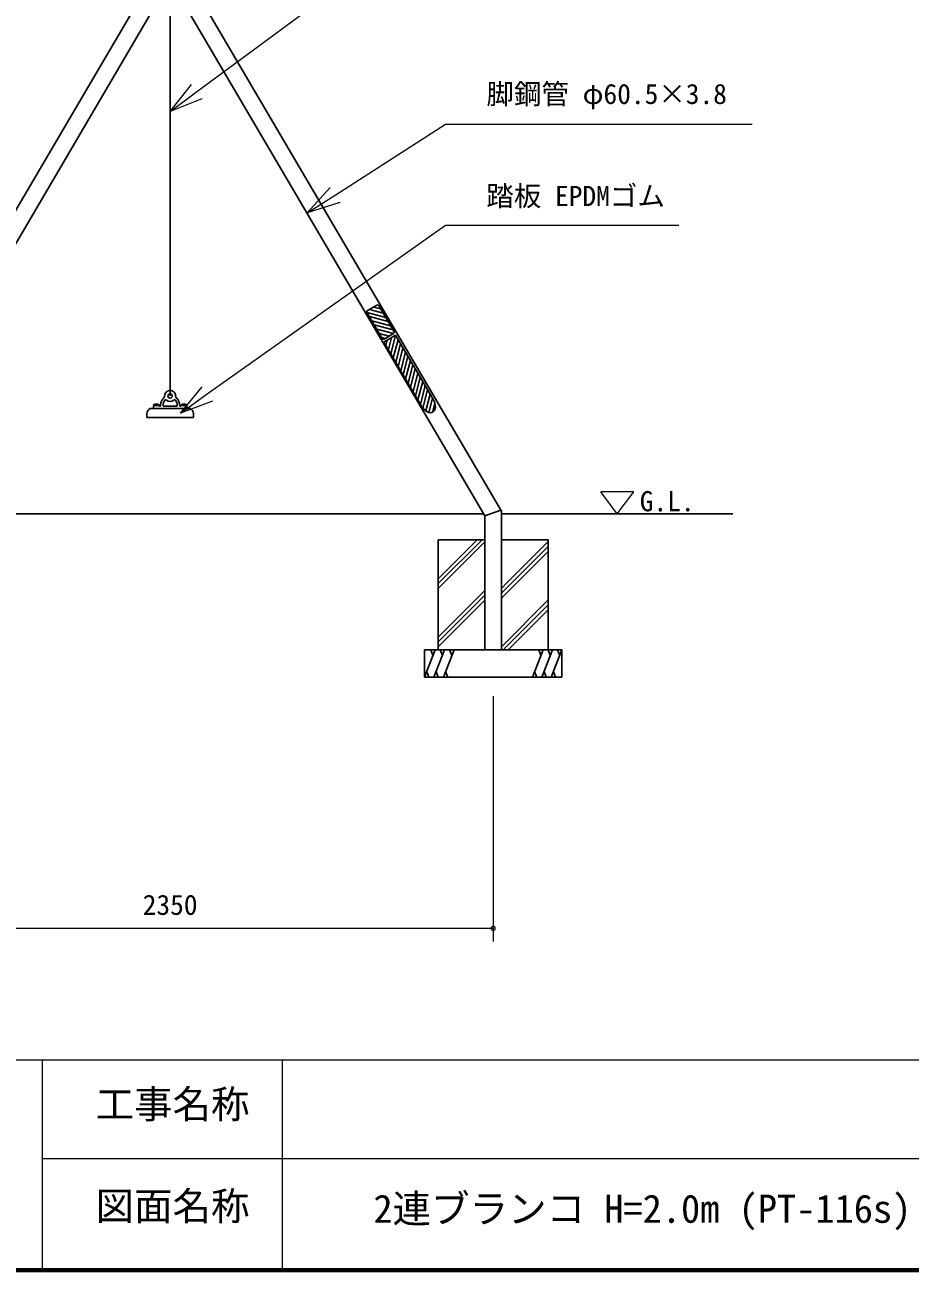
# Model space of a CAD drawing. Units: millimetres at full size, sheet at 1:40; details may follow other scales. Extents: x 600 to 16200, y 600 to 11280.
# Drawn here: x 9295 to 12515, y 600 to 5128 of the extents above; entities that cross this region are included whole.
import ezdxf
from ezdxf.enums import TextEntityAlignment as Align

# ---------------------------------------------------------------- set-up
doc = ezdxf.new("R2010")
doc.units = ezdxf.units.MM
doc.header["$LTSCALE"] = 40
for name, color, linetype, lineweight in [('D-STR', 7, 'Continuous', 13), ('D-STR-DIM\u3000寸法線、寸法値', 7, 'Continuous', 13), ('D-STR-HTXT\u3000旗上げ', 7, 'Continuous', 13), ('D-STR-TXT\u3000文字列', 7, 'Continuous', 13), ('D-STR\u3000構造物外形線', 1, 'Continuous', 25), ('D-TTL', 7, 'Continuous', 70), ('D-TTL-FRAM', 7, 'Continuous', 13), ('D-TTL-TXT', 7, 'Continuous', 13)]:
    doc.layers.add(name, color=color, linetype=linetype, lineweight=lineweight)
doc.styles.add('ＭＳ ゴシック', font='')
doc.styles.get('ＭＳ ゴシック').set_extended_font_data('MS Gothic')

msp = doc.modelspace()

# ---------------------------------------------------------------- linework, layer by layer
at = {"layer": 'D-STR'}
for p, q in [((11509.31, 3430.85), (11389.31, 3430.85)), ((11449.31, 3350.85), (11389.31, 3430.85)), ((11449.31, 3350.85), (11509.31, 3430.85))]:
    msp.add_line(p, q, dxfattribs=at)
at = {"layer": 'D-STR-DIM\u3000寸法線、寸法値'}
for p, q in [((10998.46, 2686.85), (10998.46, 1794.9)), ((8648.46, 1842.9), (10998.46, 1842.9))]:
    msp.add_line(p, q, dxfattribs=at)
at = {"layer": 'D-STR-DIM\u3000寸法線、寸法値', "lineweight": 0}
for start, end in [(0, 180), (180, 0)]:
    msp.add_arc((10998.46, 1842.9), 7.5, start, end, dxfattribs=at)
at = {"layer": 'D-STR-HTXT\u3000旗上げ'}
for p, q in [((9823.46, 4813.82), (9900.71, 4911.11)), ((9823.46, 4813.82), (9919.86, 4885.28)), ((9939.01, 4859.44), (9823.46, 4813.82)), ((10322.32, 4444.85), (10405.97, 4536.7)), ((10322.32, 4444.85), (10423.33, 4509.64)), ((10440.69, 4482.57), (10322.32, 4444.85)), ((9860.71, 3716.85), (9940.02, 3812.48)), ((9860.71, 3716.85), (9958.61, 3786.24)), ((9977.2, 3760.01), (9860.71, 3716.85))]:
    msp.add_line(p, q, dxfattribs=at)
for points in [[(9919.86, 4885.28), (10384.6, 5229.76), (11818.1, 5229.76)], [(10423.33, 4509.64), (10824.46, 4766.92), (11939.92, 4766.92)], [(9958.61, 3786.24), (10824.46, 4399.92), (11673.07, 4399.92)]]:
    msp.add_lwpolyline(points, dxfattribs=at)
at = {"layer": 'D-STR\u3000構造物外形線'}
for p, q in [((9823.46, 3778.85), (9823.46, 5212.6)), ((9699.58, 5199.67), (8617.95, 3358.65)), ((9751.74, 5169.03), (8678.45, 3342.19)), ((9895.17, 5169.03), (10967.95, 3343.06)), ((9947.34, 5199.67), (11028.45, 3359.52)), ((10607.51, 4064.81), (10539.19, 4082.97)), ((10539.36, 4082.65), (10594.55, 3987.5)), ((10575.78, 4109.56), (10541.18, 4089.49)), ((10598.64, 4080.1), (10548.14, 4093.53)), ((10589.78, 4095.39), (10563.43, 4102.39)), ((10637.8, 4012.59), (10582.61, 4107.74)), ((10616.38, 4049.52), (10548.05, 4067.68)), ((10625.25, 4034.23), (10556.91, 4052.39)), ((10634.12, 4018.93), (10565.78, 4037.1)), ((10635.69, 4005.58), (10574.65, 4021.81)), ((10620.4, 3996.71), (10583.52, 4006.52)), ((10605.11, 3987.84), (10592.39, 3991.22)), ((10601.08, 3975.04), (10642.98, 3999.66)), ((10601.39, 3985.68), (10635.99, 4005.75)), ((10617.23, 3947.58), (10628.53, 3991.16)), ((10626.19, 3932.35), (10643.44, 3998.88)), ((10642.98, 3999.66), (10779.88, 3766.92)), ((10737.99, 3742.28), (10601.08, 3975.04)), ((10608.26, 3962.82), (10613.29, 3982.21)), ((10635.15, 3917.11), (10652.4, 3983.64)), ((10644.11, 3901.87), (10661.36, 3968.4)), ((10653.08, 3886.64), (10670.33, 3953.17)), ((10662.04, 3871.4), (10679.29, 3937.93)), ((10671, 3856.16), (10688.25, 3922.69)), ((10679.96, 3840.92), (10697.21, 3907.45)), ((10688.93, 3825.69), (10706.18, 3892.22)), ((10697.89, 3810.45), (10715.14, 3876.98)), ((10706.85, 3795.21), (10724.1, 3861.74)), ((10715.81, 3779.98), (10733.06, 3846.51)), ((10724.78, 3764.74), (10742.03, 3831.27)), ((10733.74, 3749.5), (10750.99, 3816.03)), ((10742.91, 3735.06), (10759.95, 3800.79)), ((10753.19, 3724.9), (10768.91, 3785.56)), ((10764.56, 3718.98), (10777.88, 3770.32)), ((9738.46, 3714.36), (9738.46, 3700.85)), ((9750.86, 3732.85), (9896.06, 3732.85)), ((9762.46, 3742.85), (9762.46, 3732.85)), ((9762.46, 3742.85), (9762.46, 3732.85)), ((9762.46, 3742.85), (9762.46, 3732.85)), ((9783.46, 3743.85), (9763.46, 3743.85)), ((9764.71, 3744.98), (9764.71, 3743.85)), ((9768.46, 3743.85), (9764.71, 3743.85)), ((9773.46, 3743.85), (9768.46, 3743.85)), ((9773.46, 3749.35), (9769.08, 3749.35)), ((9769.99, 3746.23), (9769.99, 3749.35)), ((9773.46, 3746.23), (9769.99, 3746.23)), ((9769.99, 3746.23), (9773.46, 3744.23)), ((9770.69, 3746.23), (9770.69, 3749.35)), ((9771.03, 3746.23), (9771.03, 3749.35)), ((9771.73, 3746.23), (9771.73, 3749.35)), ((9773.11, 3746.23), (9773.11, 3749.35)), ((9773.46, 3749.35), (9777.83, 3749.35)), ((9773.46, 3746.23), (9776.92, 3746.23)), ((9776.92, 3746.23), (9773.46, 3744.23)), ((9773.46, 3743.85), (9778.46, 3743.85)), ((9773.8, 3746.23), (9773.8, 3749.35)), ((9775.19, 3746.23), (9775.19, 3749.35)), ((9775.88, 3746.23), (9775.88, 3749.35)), ((9776.23, 3746.23), (9776.23, 3749.35)), ((9776.92, 3746.23), (9776.92, 3749.35)), ((9778.46, 3743.85), (9782.21, 3743.85)), ((9782.21, 3744.98), (9782.21, 3743.85)), ((9786.5, 3741.85), (9785.46, 3741.85)), ((9845.49, 3741.85), (9801.21, 3741.85)), ((9860.42, 3741.85), (9861.46, 3741.85)), ((9883.46, 3743.85), (9863.46, 3743.85)), ((9864.71, 3744.98), (9864.71, 3743.85)), ((9868.46, 3743.85), (9864.71, 3743.85)), ((9873.46, 3743.85), (9868.46, 3743.85)), ((9873.46, 3749.35), (9869.08, 3749.35)), ((9869.99, 3746.23), (9869.99, 3749.35)), ((9873.46, 3746.23), (9869.99, 3746.23)), ((9869.99, 3746.23), (9873.46, 3744.23)), ((9870.69, 3746.23), (9870.69, 3749.35)), ((9871.03, 3746.23), (9871.03, 3749.35)), ((9871.73, 3746.23), (9871.73, 3749.35)), ((9873.11, 3746.23), (9873.11, 3749.35)), ((9873.46, 3749.35), (9877.83, 3749.35)), ((9873.46, 3746.23), (9876.92, 3746.23)), ((9876.92, 3746.23), (9873.46, 3744.23)), ((9873.46, 3743.85), (9878.46, 3743.85)), ((9873.8, 3746.23), (9873.8, 3749.35)), ((9875.19, 3746.23), (9875.19, 3749.35)), ((9875.88, 3746.23), (9875.88, 3749.35)), ((9876.23, 3746.23), (9876.23, 3749.35)), ((9876.92, 3746.23), (9876.92, 3749.35)), ((9878.46, 3743.85), (9882.21, 3743.85)), ((9882.21, 3744.98), (9882.21, 3743.85)), ((9884.46, 3742.85), (9884.46, 3732.85)), ((9908.46, 3714.36), (9908.46, 3700.85)), ((10777.57, 3719.31), (10786.15, 3752.42)), ((9738.46, 3700.85), (9908.46, 3700.85)), ((10967.95, 3343.06), (11026.19, 3363.38)), ((11028.45, 3359.52), (11028.45, 2856.17)), ((8692.7, 3350.85), (10963.37, 3350.85)), ((10967.95, 3343.06), (10967.95, 3100.42)), ((11028.45, 3350.85), (11870.16, 3350.85)), ((10798.46, 3255.76), (10798.87, 3256.17)), ((10798.46, 3114.34), (10940.29, 3256.17)), ((10798.46, 3096.66), (10957.97, 3256.17)), ((10967.95, 3256.17), (10798.46, 3256.17)), ((10798.46, 3256.17), (10798.46, 2856.17)), ((10798.46, 3078.98), (10967.95, 3248.47)), ((11198.46, 3256.17), (11028.45, 3256.17)), ((11049.7, 3100.42), (11198.46, 3249.17)), ((11067.38, 3100.42), (11198.46, 3231.49)), ((11198.46, 2856.17), (11198.46, 3256.17)), ((11028.45, 3043.81), (11198.46, 3213.82)), ((10967.95, 3100.42), (10967.95, 2856.17)), ((11028.45, 3079.16), (11049.7, 3100.42)), ((11028.45, 3061.49), (11067.38, 3100.42)), ((10798.46, 2902.2), (10967.95, 3071.7)), ((10798.46, 2884.53), (10967.95, 3054.02)), ((10798.46, 2866.85), (10967.95, 3036.34)), ((11028.45, 2867.03), (11198.46, 3037.04)), ((11035.26, 2856.17), (11198.46, 3019.36)), ((11052.94, 2856.17), (11198.46, 3001.68)), ((10798.46, 2856.17), (10748.46, 2856.17)), ((10748.46, 2856.17), (10748.46, 2756.17)), ((10748.46, 2756.17), (10787.36, 2856.17)), ((10779.34, 2835.56), (10771.33, 2856.17)), ((10782.77, 2756.17), (10821.66, 2856.17)), ((10798.46, 2856.17), (11198.46, 2856.17)), ((10813.65, 2835.56), (10805.64, 2856.17)), ((10817.07, 2756.17), (10855.97, 2856.17)), ((10847.96, 2835.56), (10839.94, 2856.17)), ((11140.94, 2756.17), (11179.84, 2856.17)), ((11171.83, 2835.56), (11163.82, 2856.17)), ((11175.25, 2756.17), (11214.15, 2856.17)), ((11206.14, 2835.56), (11198.12, 2856.17)), ((11248.46, 2856.17), (11198.46, 2856.17)), ((11209.56, 2756.17), (11248.46, 2856.17)), ((11240.44, 2835.56), (11232.43, 2856.17)), ((11248.46, 2756.17), (11248.46, 2856.17)), ((10756.47, 2776.77), (10764.49, 2756.17)), ((10790.78, 2776.77), (10798.79, 2756.17)), ((10825.09, 2776.77), (10833.1, 2756.17)), ((11148.96, 2776.77), (11156.97, 2756.17)), ((11183.27, 2776.77), (11191.28, 2756.17)), ((11217.57, 2776.77), (11225.59, 2756.17)), ((10748.46, 2756.17), (11248.46, 2756.17))]:
    msp.add_line(p, q, dxfattribs=at)
for centre, radius, start, end in [((10543.69, 4085.16), 5, 120.11417, 210.11417), ((10578.29, 4105.23), 5, 30.11417, 120.11417), ((10598.88, 3990.01), 5, 210.11417, 300.11417), ((10633.48, 4010.08), 5, 300.11417, 30.11417), ((9827.72, 3744.11), 39, 133.3332, 166.93793), ((9827.72, 3744.11), 30.25, 140.2535, 166.93793), ((9795.46, 3778.3), 8, 313.3332, 1.13227), ((9823.46, 3778.85), 20, 90, 181.13227), ((9807.53, 3760.9), 4, 48.43143, 140.2535), ((9823.46, 3778.85), 20, 228.43143, 311.56857), ((9823.46, 3778.85), 8, 90, 86.13677), ((9823.46, 3778.85), 20, 358.86773, 90), ((9839.38, 3760.9), 4, 39.7465, 131.56857), ((9819.2, 3744.11), 30.25, 13.06207, 39.7465), ((9851.45, 3778.3), 8, 178.86773, 226.6668), ((9819.2, 3744.11), 39, 13.06207, 46.6668), ((9758.46, 3714.36), 20, 112.32144, 180), ((9763.46, 3742.85), 1, 90, 180), ((9769.08, 3744.98), 4.38, 90, 180), ((9777.83, 3744.98), 4.38, 0, 90), ((9783.46, 3742.85), 1, 0, 90), ((9785.46, 3742.85), 1, 180, 270), ((9786.5, 3743.85), 2, 270, 357.75253), ((9837.46, 3741.85), 49, 166.93793, 177.75253), ((9801.43, 3745.85), 4, 173.66481, 270), ((9837.46, 3741.85), 40.25, 166.93793, 173.66481), ((9845.49, 3745.85), 4, 270, 6.33519), ((9809.46, 3741.85), 40.25, 6.33519, 13.06207), ((9809.46, 3741.85), 49, 2.24747, 13.06207), ((9860.42, 3743.85), 2, 182.24747, 270), ((9861.46, 3742.85), 1, 270, 0), ((9863.46, 3742.85), 1, 90, 180), ((9869.08, 3744.98), 4.38, 90, 180), ((9877.83, 3744.98), 4.38, 0, 90), ((9883.46, 3742.85), 1, 0, 90), ((9888.46, 3714.36), 20, 0, 67.67856)]:
    msp.add_arc(centre, radius, start, end, dxfattribs=at)
msp.add_ellipse((10758.93, 3754.6), major_axis=(20.26, -34.45), ratio=0.607949, start_param=4.712389, end_param=7.8539816, dxfattribs=at)
at = {"layer": 'D-TTL'}
msp.add_lwpolyline([(600, 600), (600, 11280), (16200, 11280), (16200, 600)], close=True, dxfattribs=at)
at = {"layer": 'D-TTL-FRAM'}
for p, q in [((600, 1364.88), (16200, 1364.88)), ((12758.45, 1004.88), (9358.45, 1004.88))]:
    msp.add_line(p, q, dxfattribs=at)
at = {"layer": 'D-TTL-TXT'}
for p, q in [((9358.45, 1364.88), (9358.45, 600)), ((10231.92, 600), (10231.92, 1364.88))]:
    msp.add_line(p, q, dxfattribs=at)

# ---------------------------------------------------------------- texts
at = {"layer": 'D-STR-DIM\u3000寸法線、寸法値', "style": 'ＭＳ ゴシック'}
msp.add_text('2350', height=73.31, dxfattribs=at).set_placement((9823.46, 1928.41), align=Align.MIDDLE_CENTER)
at = {"layer": 'D-STR-HTXT\u3000旗上げ', "style": 'ＭＳ ゴシック'}
for s, p in [('脚鋼管 φ60.5×3.8', (10973.87, 4818.68)), ('踏板 EPDMゴム', (10973.37, 4447.61))]:
    msp.add_text(s, height=73.31, dxfattribs=at).set_placement(p, align=Align.BOTTOM_LEFT)
at = {"layer": 'D-STR-TXT\u3000文字列', "style": 'ＭＳ ゴシック'}
msp.add_text('G.L.', height=73.31, dxfattribs=at).set_placement((11531.43, 3337.56), align=Align.BOTTOM_LEFT)
at = {"layer": 'D-TTL-TXT', "style": 'ＭＳ ゴシック'}
for s, p in [('工事名称', (9552.32, 1121.21)), ('図面名称', (9552.32, 750.8)), ('2連ブランコ H=2.0m (PT-116s)', (10563.01, 741.22))]:
    msp.add_text(s, height=102.6, dxfattribs=at).set_placement(p, align=Align.BOTTOM_LEFT)

doc.saveas('drawing.dxf')
